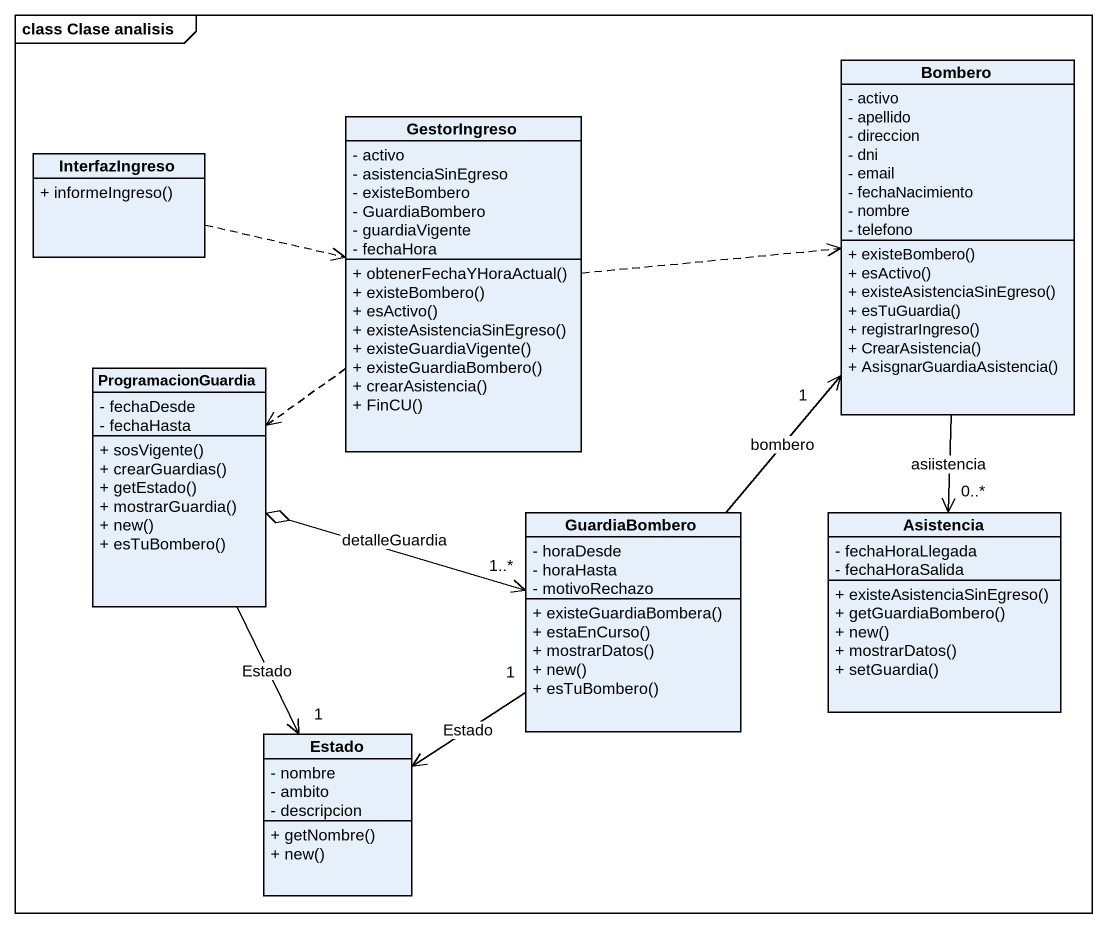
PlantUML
@startuml
mainframe class Clase analisis
hide circle
hide empty members
skinparam classAttributeIconSize 0
class Bombero {
  - activo
  - apellido
  - direccion
  - dni
  - email
  - fechaNacimiento
  - nombre
  - telefono
  + existeBombero()
  + esActivo()
  + existeAsistenciaSinEgreso()
  + esTuGuardia()
  + registrarIngreso()
  + CrearAsistencia()
  + AsisgnarGuardiaAsistencia()
}
class InterfazIngreso {
  + informeIngreso()
}
class GestorIngreso {
  - activo
  - asistenciaSinEgreso
  - existeBombero
  - GuardiaBombero
  - guardiaVigente
  - fechaHora
  + obtenerFechaYHoraActual()
  + existeBombero()
  + esActivo()
  + existeAsistenciaSinEgreso()
  + existeGuardiaVigente()
  + existeGuardiaBombero()
  + crearAsistencia()
  + FinCU()
}
class ProgramacionGuardia {
  - fechaDesde
  - fechaHasta
  + sosVigente()
  + crearGuardias()
  + getEstado()
  + mostrarGuardia()
  + new()
  + esTuBombero()
}
class GuardiaBombero {
  - horaDesde
  - horaHasta
  - motivoRechazo
  + existeGuardiaBombera()
  + estaEnCurso()
  + mostrarDatos()
  + new()
  + esTuBombero()
}
class Asistencia {
  - fechaHoraLlegada
  - fechaHoraSalida
  + existeAsistenciaSinEgreso()
  + getGuardiaBombero()
  + new()
  + mostrarDatos()
  + setGuardia()
}
class Estado {
  - nombre
  - ambito
  - descripcion
  + getNombre()
  + new()
}
Bombero --> "0..*" Asistencia : asiistencia
InterfazIngreso .right.> GestorIngreso
GestorIngreso .right.> Bombero
GestorIngreso ..> ProgramacionGuardia
ProgramacionGuardia --> "1" Estado : Estado
GuardiaBombero -up-> "1" Bombero : bombero
GuardiaBombero "1..*" <-left-o ProgramacionGuardia : detalleGuardia
GuardiaBombero "1" --> Estado : Estado
@enduml
